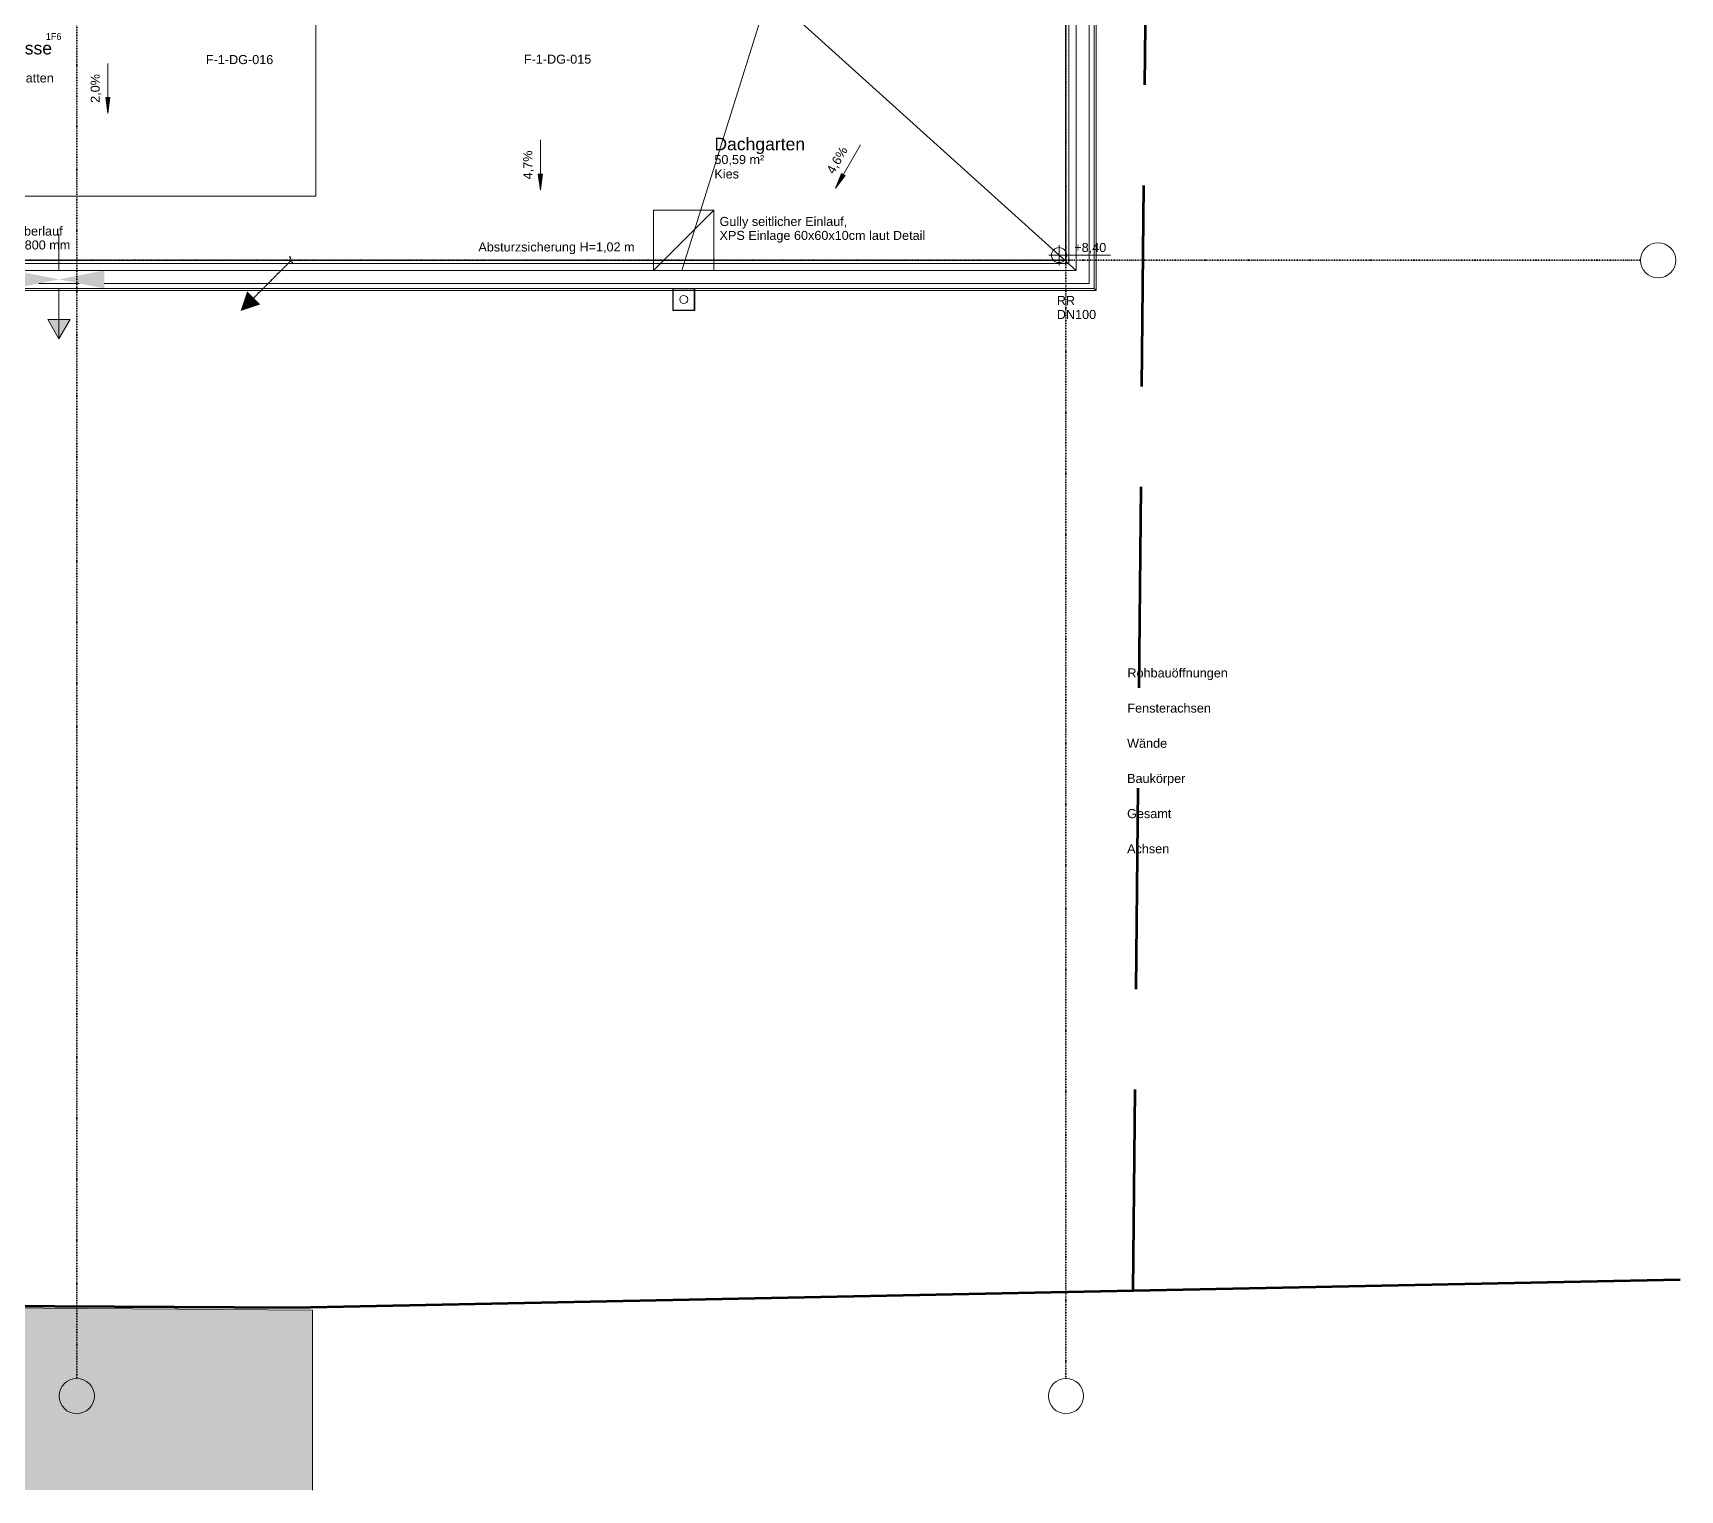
# Model space of a CAD drawing. Header units: metres. Extents: x -15638 to 29611, y -11908 to 29644.
# Drawn here: x 13218 to 29611, y -11908 to 2594 of the extents above; entities that cross this region are included whole.
import ezdxf
from ezdxf.enums import TextEntityAlignment as Align

# ---------------------------------------------------------------- set-up
doc = ezdxf.new("R2010")
doc.units = ezdxf.units.M
for name, pattern in [('ACAD_ISO08W100', [36, 24, -3, 6, -3]), ('Strich Punkt Mittel', [0.015875, 0.00635, -0.004763, 0, -0.004763]), ('Verdeckt', [0.003, 0.002, -0.001])]:
    doc.linetypes.add(name, pattern=pattern)
for name, color, linetype, lineweight in [('A-DETL-GENF_', 92, 'Continuous', 13), ('A-FLOR-HRAL', 11, 'Continuous', 5), ('A-GLAZ-IDEN_', 152, 'Continuous', 9), ('A_2D', 7, 'Continuous', 13), ('A_Beschriftung_', 7, 'Continuous', 9), ('A_Bodenschlitz', 7, 'Continuous', 5), ('A_Decken', 8, 'Continuous', 13), ('A_Gelaender', 7, 'Continuous', 13), ('A_Grundstuecksgrenze', 5, 'Continuous', 70), ('A_Raeume', 7, 'Continuous', 13), ('A_Raeume_', 7, 'Continuous', 5), ('A_Raeume_Beschriftung_', 7, 'Continuous', 9), ('A_Raster_', 1, 'Continuous', 9), ('A_Waende', 7, 'Continuous', 13), ('G-ANNO-DIMS_', 111, 'Continuous', 9), ('M-EQPM', 50, 'Continuous', 5), ('Text', 130, 'Continuous', 9)]:
    doc.layers.add(name, color=color, linetype=linetype, lineweight=lineweight)
doc.layers.add('E_ERDUNG', color=150, linetype='ACAD_ISO08W100', true_color=0x0f87ff)
doc.styles.add('Arial_2', font='arial.ttf', dxfattribs={"height": 0.09})
doc.styles.add('Arial_3', font='arial.ttf', dxfattribs={"height": 0.125})
doc.styles.add('Arial_9', font='arial.ttf', dxfattribs={"height": 0.0018})
doc.styles.add('ET_LEGENDE - Wohnung$0$ROMANS', font='romans.shx', dxfattribs={"width": 0.6})

# ---------------------------------------------------------------- blocks, each defined once
blk = doc.blocks.new('*U754')
for p, q in [((0, 0), (445, 445)), ((48, 0), (-48, 0)), ((-18, 44), (18, -44))]:
    blk.add_line(p, q)
blk.add_solid([(368, 523), (600, 600), (523, 368)])
at = {"style": 'ET_LEGENDE - Wohnung$0$ROMANS', "width": 0.6, "flags": 1}
for tag, p in [('RAUMBUCHNUMMER', (0, -300)), ('ANLAGE', (0, -450))]:
    blk.add_attdef(tag, text='', height=100, dxfattribs=at).set_placement(p, align=Align.MIDDLE)
for tag, p in [('TEILANLAGE_NR', (0, -600)), ('KOMPONENTE', (0, -750)), ('KOMPONENTE_NR', (0, -900)), ('BEZEICHNUNG', (0, -1050)), ('TYP', (0, -1200)), ('HERSTELLER', (0, -1350)), ('MODEL', (0, -1500)), ('LEISTUNG_MAX', (0, -1650)), ('SPEZIFISCH_1', (0, -1800)), ('SPEZIFISCH_2', (0, -1950)), ('SPEZIFISCH_3', (0, -2100)), ('SPEZIFISCH_4', (0, -2250)), ('GEWERKE_CODE', (0, -2550)), ('SPEZIFISCH_5', (0, -2400)), ('LV_POS', (0, -2700)), ('ZAEHLER', (0, -2850)), ('PLATZHALTER_1', (0, -3000)), ('PLATZHALTER_2', (0, -3150)), ('PLATZHALTER_3', (0, -3300)), ('JOBLISTE_VDMA', (0, -3450)), ('ET_SPEZIFISCH_1', (0, -3600)), ('ET_SPEZIFISCH_2', (0, -3750)), ('ET_SPEZIFISCH_3', (0, -3900)), ('ET_SPEZIFISCH_4', (0, -4050)), ('ET_SPEZIFISCH_5', (0, -4200)), ('ET_SPEZIFISCH_6', (0, -4350)), ('ET_SPEZIFISCH_7', (0, -4500))]:
    blk.add_attdef(tag, text='', height=100, dxfattribs=at).set_placement(p, align=Align.MIDDLE_CENTER)
blk = doc.blocks.new('Geländer - Geländer-3410059-263_PP_03DG_BT1')
at = {"layer": 'A_Gelaender', "lineweight": 5}
for p, q in [((42.703, 70.778), (42.703, 85.017)), ((28.765, 70.778), (38.489, 70.778)), ((38.494, 70.778), (38.704, 70.778)), ((38.709, 70.778), (42.703, 70.778)), ((42.683, 70.798), (42.703, 70.778))]:
    blk.add_line(p, q, dxfattribs=at)
blk = doc.blocks.new('Typ des oberen Holms - Oberer Geländerholm_Innen_-3410094-263_PP_03DG_BT1')
at = {"layer": 'A_Gelaender', "lineweight": 5}
for p, q in [((42.683, 87.838), (42.683, 70.798)), ((42.633, 70.848), (42.633, 73.645)), ((32.181, 70.848), (32.581, 70.848)), ((32.831, 70.848), (42.633, 70.848)), ((42.683, 70.798), (7.643, 70.798))]:
    blk.add_line(p, q, dxfattribs=at)
blk = doc.blocks.new('Typ des oberen Holms - Oberer Geländerholm_Innen_-V1-263_PP_03DG_BT1')
at = {"layer": 'A_Gelaender', "lineweight": 5}
for p, q in [((42.683, 87.838), (42.683, 70.798)), ((42.633, 73.645), (42.633, 70.848)), ((32.581, 70.848), (32.181, 70.848)), ((42.633, 70.848), (32.831, 70.848)), ((42.683, 70.798), (7.643, 70.798))]:
    blk.add_line(p, q, dxfattribs=at)
blk = doc.blocks.new('HLS_Wasserfangkasten - HLS_Wasserfangkasten-10979366-263_PP_03DG_BT1')
at = {"layer": 'M-EQPM'}
for p, q in [((-0.11, 0.11), (-0.11, -0.11)), ((-0.105, -0.105), (-0.105, 0.105)), ((-0.105, 0.105), (0.105, 0.105)), ((0.105, 0.105), (0.105, -0.105)), ((0.11, -0.11), (0.11, 0.11)), ((-0.11, -0.11), (0.11, -0.11)), ((0.105, -0.105), (-0.105, -0.105))]:
    blk.add_line(p, q, dxfattribs=at)
for start, end in [(360, 180), (180, 360)]:
    blk.add_arc((0, 0), 0.04, start, end, dxfattribs=at)
blk = doc.blocks.new('Allg_BS - HKLS-V65-263_PP_03DG_BT1')
at = {"layer": 'A_Bodenschlitz'}
for p, q in [((-0.299, -0.368), (0.301, 0.232)), ((-0.299, -0.368), (-0.299, 0.232)), ((-0.299, 0.232), (0.301, 0.232)), ((-0.299, -0.368), (0.301, 0.232)), ((-0.299, -0.368), (-0.299, 0.232)), ((-0.299, 0.232), (0.301, 0.232)), ((0.301, 0.232), (0.301, -0.368)), ((0.301, 0.232), (0.301, -0.368)), ((0.301, -0.368), (-0.299, -0.368)), ((0.301, -0.368), (-0.018, -0.368))]:
    blk.add_line(p, q, dxfattribs=at)
blk = doc.blocks.new('Allg_WD_rechteckig - Bau-11927121-263_PP_03DG_BT1')
at = {"layer": 'A-DETL-GENF_'}
for points in [[(0.125, -0.09), (0.575, 0), (0.125, 0.09), (0.125, -0.04)], [(1.025, -0.09), (1.025, 0.09), (0.575, 0), (0.775, -0.04)]]:
    blk.add_hatch(color=256, dxfattribs=at).paths.add_polyline_path(points)
blk = doc.blocks.new('Allg_Notueberlauf_rechteckig1 - Allg_Notueberlauf_rechteckig 100x600-10978595-263_PP_03DG_BT1')
at = {"layer": 'A-DETL-GENF_'}
blk.add_hatch(color=256, dxfattribs=at).paths.add_polyline_path([(42.992, 73.988), (43.183, 74.098), (42.992, 74.208)])
for p, q in [((42.143, 74.098), (42.503, 74.098)), ((42.683, 74.098), (43.183, 74.098)), ((42.992, 73.988), (42.992, 74.208)), ((42.992, 74.208), (43.183, 74.098)), ((43.183, 74.098), (42.992, 73.988))]:
    blk.add_line(p, q, dxfattribs=at)
blk = doc.blocks.new('Family - ___-3180367-263_PP_03DG_BT1')
at = {"layer": 'A_Grundstuecksgrenze'}
for p, q in [((3.628, 60.842), (34.721, 60.655)), ((34.721, 60.655), (43.074, 60.824)), ((43.074, 60.824), (48.515, 60.934))]:
    blk.add_line(p, q, dxfattribs=at)
blk = doc.blocks.new('Dtai_Fluchtlinie_Grenzlinie - Dtai_Grenzlinie-4164918-263_PP_03DG_BT1')
at = {"layer": 'A-DETL-GENF_', "lineweight": 70}
for p, q in [((0.45, 0), (2.45, 0)), ((3.45, 0), (5.45, 0)), ((6.45, 0), (8.45, 0)), ((9.45, 0), (11.45, 0)), ((12.45, 0), (14.45, 0)), ((15.45, 0), (17.45, 0)), ((18.45, 0), (20.45, 0)), ((21.45, 0), (23.45, 0)), ((24.45, 0), (26.45, 0)), ((27.45, 0), (29.45, 0))]:
    blk.add_line(p, q, dxfattribs=at)
blk = doc.blocks.new('Raster - BS_Achse-112124-263_PP_03DG_BT1')
at = {"layer": 'A_Beschriftung_'}
blk.add_circle((0, 0), 0.0035, dxfattribs=at)
blk = doc.blocks.new('BS_Maßkette_AT_PP - unten oder rechts-9573063-263_PP_03DG_BT1')
at = {"layer": 'A_Beschriftung_', "char_height": 0.0018, "attachment_point": 1, "style": 'Arial_9'}
for s, insert, width in [('Rohbauöffnungen', (-0.00017, 0.00021), 0.0238101), ('Fensterachsen', (-0.00018, -0.00679), 0.019481), ('Wände', (-0.00023, -0.01379), 0.0096203), ('Baukörper', (-0.00023, -0.02079), 0.0137089), ('Gesamt', (-0.00023, -0.02779), 0.0102616), ('Achsen', (-0.00023, -0.03479), 0.0099409)]:
    blk.add_mtext(s, dxfattribs=dict(at, insert=insert, width=width))
blk = doc.blocks.new('Höhenkoten - 018-55644-263_PP_03DG_BT1')
at = {"layer": 'G-ANNO-DIMS_'}
for p, q in [((-0.002, 0), (0.01024, 0)), ((0, 0), (0, 0.002)), ((0, 0), (0, -0.002))]:
    blk.add_line(p, q, dxfattribs=at)
blk.add_circle((0, 0), 0.0015, dxfattribs=at)
blk = doc.blocks.new('354354')
at = {"layer": 'A-DETL-GENF_'}
blk.add_hatch(color=253, dxfattribs=at).paths.add_polyline_path([(34.903, 58.839), (34.903, 60.63), (3.266, 60.844), (3.266, 58.839), (25.89, 58.839)])
at = {"layer": 'G-ANNO-DIMS_'}
for points in [[(32.867, 72.538), (32.888, 72.697), (32.846, 72.697)], [(32.867, 72.538), (32.888, 72.697), (32.846, 72.697)], [(37.172, 71.777), (37.192, 71.936), (37.151, 71.936)], [(40.109, 71.795), (40.206, 71.922), (40.17, 71.943)]]:
    blk.add_hatch(color=256, dxfattribs=at).paths.add_polyline_path(points)
at = {"layer": 'A_2D'}
for p, q in [((34.938, 71.718), (34.938, 73.738)), ((29.738, 71.718), (34.938, 71.718)), ((34.903, 60.63), (3.266, 60.844)), ((34.903, 58.839), (34.903, 60.63))]:
    blk.add_line(p, q, dxfattribs=at)
at = {"layer": 'A_Decken'}
for p, q in [((34.938, 73.738), (34.938, 71.718)), ((39.443, 73.738), (38.58, 70.978)), ((42.503, 70.978), (39.443, 73.738)), ((34.938, 71.718), (29.738, 71.718)), ((38.299, 70.978), (38.299, 71.578)), ((38.299, 71.578), (38.899, 71.578)), ((38.899, 71.578), (38.899, 70.978))]:
    blk.add_line(p, q, dxfattribs=at)
at = {"layer": 'A_Raeume', "color": 8, "linetype": 'Verdeckt'}
for p, q in [((42.433, 71.048), (42.433, 78.32)), ((34.938, 71.738), (34.938, 73.738)), ((29.738, 71.718), (34.905, 71.718)), ((24.793, 71.048), (42.433, 71.048))]:
    blk.add_line(p, q, dxfattribs=at)
at = {"layer": 'A_Raeume_', "flags": 128}
for points in [[(29.738, 73.738), (24.793, 73.738), (24.793, 71.186), (24.793, 71.048), (42.433, 71.048), (42.433, 78.3), (39.443, 78.3), (39.443, 73.738), (34.938, 73.738), (34.938, 71.856), (34.938, 71.718), (34.8, 71.718), (29.738, 71.718)], [(34.938, 73.738), (29.738, 73.738), (29.738, 71.718), (34.938, 71.718)]]:
    blk.add_lwpolyline(points, close=True, dxfattribs=at)
at = {"layer": 'A_Raster_', "linetype": 'Strich Punkt Mittel', "lineweight": 35}
for p, q in [((32.558, 94.23), (32.558, 59.949)), ((42.403, 59.949), (42.403, 94.23)), ((3.807, 71.078), (48.122, 71.078))]:
    blk.add_line(p, q, dxfattribs=at)
at = {"layer": 'A_Waende'}
for p, q in [((42.503, 70.978), (42.503, 87.658)), ((7.823, 70.978), (42.503, 70.978))]:
    blk.add_line(p, q, dxfattribs=at)
at = {"layer": 'G-ANNO-DIMS_'}
for p, q in [((32.867, 73.038), (32.867, 72.538)), ((32.867, 73.038), (32.867, 72.538)), ((32.888, 72.697), (32.846, 72.697)), ((32.846, 72.697), (32.867, 72.538)), ((32.888, 72.697), (32.846, 72.697)), ((32.846, 72.697), (32.867, 72.538)), ((32.867, 72.538), (32.888, 72.697)), ((32.867, 72.538), (32.888, 72.697)), ((37.172, 72.277), (37.172, 71.777)), ((40.358, 72.229), (40.109, 71.795)), ((37.192, 71.936), (37.151, 71.936)), ((37.151, 71.936), (37.172, 71.777)), ((37.172, 71.777), (37.192, 71.936)), ((40.17, 71.943), (40.109, 71.795)), ((40.109, 71.795), (40.206, 71.922)), ((40.206, 71.922), (40.17, 71.943))]:
    blk.add_line(p, q, dxfattribs=at)
at = {"layer": 'A-DETL-GENF_'}
for name, p, rotation in [('Dtai_Fluchtlinie_Grenzlinie - Dtai_Grenzlinie-4164918-263_PP_03DG_BT1', (43.068, 60.374), 89.44490754171983), ('Allg_Notueberlauf_rechteckig1 - Allg_Notueberlauf_rechteckig 100x600-10978595-263_PP_03DG_BT1', (-41.717, 113.481), 270.0000000000002)]:
    blk.add_blockref(name, p, dxfattribs=dict(at, rotation=rotation))
blk.add_blockref('Allg_WD_rechteckig - Bau-11927121-263_PP_03DG_BT1', (31.806, 70.888), dxfattribs=at)
at = {"layer": 'A-FLOR-HRAL'}
blk.add_blockref('Geländer - Geländer-3410059-263_PP_03DG_BT1', (0, 0), dxfattribs=at)
at = {"layer": 'A_2D'}
blk.add_blockref('Allg_BS - HKLS-V65-263_PP_03DG_BT1', (38.598, 71.346), dxfattribs=at)
at = {"layer": 'A_Beschriftung_', "xscale": 49.99999999999998, "yscale": 49.99999999999998, "zscale": 49.99999999999998}
for p, rotation in [((48.297, 71.078), 269.9999999999997), ((32.558, 59.774), 180)]:
    blk.add_blockref('Raster - BS_Achse-112124-263_PP_03DG_BT1', p, dxfattribs=dict(at, rotation=rotation))
at = {"layer": 'A_Beschriftung_'}
for name, p, xscale, yscale, zscale in [('BS_Maßkette_AT_PP - unten oder rechts-9573063-263_PP_03DG_BT1', (43.023, 67.006), 50, 50, 50), ('Raster - BS_Achse-112124-263_PP_03DG_BT1', (42.403, 59.774), 49.99999999999998, 49.99999999999998, 49.99999999999998)]:
    blk.add_blockref(name, p, dxfattribs=dict(at, xscale=xscale, yscale=yscale, zscale=zscale))
at = {"layer": 'A_Gelaender', "lineweight": 5}
for name in ['Typ des oberen Holms - Oberer Geländerholm_Innen_-3410094-263_PP_03DG_BT1', 'Typ des oberen Holms - Oberer Geländerholm_Innen_-V1-263_PP_03DG_BT1']:
    blk.add_blockref(name, (0, 0), dxfattribs=at)
at = {"layer": 'A_Grundstuecksgrenze'}
blk.add_blockref('Family - ___-3180367-263_PP_03DG_BT1', (0, 0), dxfattribs=at)
at = {"layer": 'G-ANNO-DIMS_', "xscale": 49.99999999999998, "yscale": 49.99999999999998, "zscale": 49.99999999999998}
blk.add_blockref('Höhenkoten - 018-55644-263_PP_03DG_BT1', (42.334, 71.13), dxfattribs=at)
at = {"layer": 'M-EQPM'}
blk.add_blockref('HLS_Wasserfangkasten - HLS_Wasserfangkasten-10979366-263_PP_03DG_BT1', (38.599, 70.688), dxfattribs=at)
at = {"layer": 'A-GLAZ-IDEN_', "char_height": 0.09, "width": 0.79768, "attachment_point": 1, "style": 'Arial_2'}
for s, insert in [('F-1-DG-016', (33.843, 73.121)), ('F-1-DG-015', (37.008, 73.125))]:
    blk.add_mtext(s, dxfattribs=dict(at, insert=insert))
at = {"layer": 'A_Raeume_Beschriftung_', "attachment_point": 1}
for s, insert, char_height, width, style in [('Terrasse', (31.623, 73.252), 0.125, 0.84177, 'Arial_3'), ('Betonplatten', (31.623, 72.938), 0.09, 0.82574, 'Arial_2'), ('Dachgarten', (38.904, 72.298), 0.125, 1.08629, 'Arial_3'), ('50,59 m²', (38.904, 72.126), 0.09, 0.58924, 'Arial_2'), ('Kies', (38.904, 71.983), 0.09, 0.28059, 'Arial_2')]:
    blk.add_mtext(s, dxfattribs=dict(at, insert=insert, char_height=char_height, width=width, style=style))
at = {"layer": 'G-ANNO-DIMS_', "char_height": 0.09, "width": 0.34267, "attachment_point": 1, "line_spacing_factor": 0.941778, "style": 'Arial_2'}
for s, insert, rotation in [('2,0%', (32.696, 72.645), 90), ('2,0%', (32.696, 72.645), 90), ('4,7%', (37.001, 71.884), 90), ('4,6%', (40.014, 71.973), 60.1191)]:
    blk.add_mtext(s, dxfattribs=dict(at, insert=insert, rotation=rotation))
at = {"layer": 'G-ANNO-DIMS_', "insert": (42.486, 71.251), "char_height": 0.09, "width": 0.38013, "attachment_point": 1, "line_spacing_factor": 0.941778, "style": 'Arial_2'}
blk.add_mtext('+8,40', dxfattribs=at)
at = {"layer": 'Text', "color": 7, "char_height": 0.09, "attachment_point": 1, "style": 'Arial_2'}
for s, insert, width in [('Gully seitlicher Einlauf,', (38.955, 71.51), 1.45506), ('Notüberlauf', (31.767, 71.414), 0.7616), ('XPS Einlage 60x60x10cm laut Detail', (38.955, 71.371), 2.38502), ('100x800 mm', (31.767, 71.276), 0.86181), ('Absturzsicherung H=1,02 m', (36.555, 71.256), 1.83586), ('RR', (42.312, 70.723), 0.21646), ('DN100', (42.312, 70.584), 0.46899)]:
    blk.add_mtext(s, dxfattribs=dict(at, insert=insert, width=width))

msp = doc.modelspace()

# ---------------------------------------------------------------- linework, layer by layer
at = {"color": 5}
msp.add_lwpolyline([(-10981, 16689), (-10981, 6097), (-10981, 331), (-6221, 331), (3979, 331), (13979, 331), (23499, 331), (23499, 811), (23499, 10811), (23499, 16811), (19348, 16811), (9348, 16811), (-981, 16811), (-10981, 16811), (-10981, 16689)], dxfattribs=at)

# ---------------------------------------------------------------- block references
at = {"xscale": 1000, "yscale": 1000, "zscale": 1000}
msp.add_blockref('354354', (-18904, -70747), dxfattribs=at)
at = {"layer": 'E_ERDUNG', "xscale": 0.8398080000000001, "yscale": 0.8398080000000001, "zscale": 0.8398080000000001, "rotation": 179.9999999999999}
msp.add_blockref('*U754', (15789, 331), dxfattribs=at)

# ---------------------------------------------------------------- texts
at = {"color": 212}
msp.add_text('1F6', height=67.4, rotation=0.0422, dxfattribs=at).set_placement((13346, 2525))

doc.saveas('drawing.dxf')
